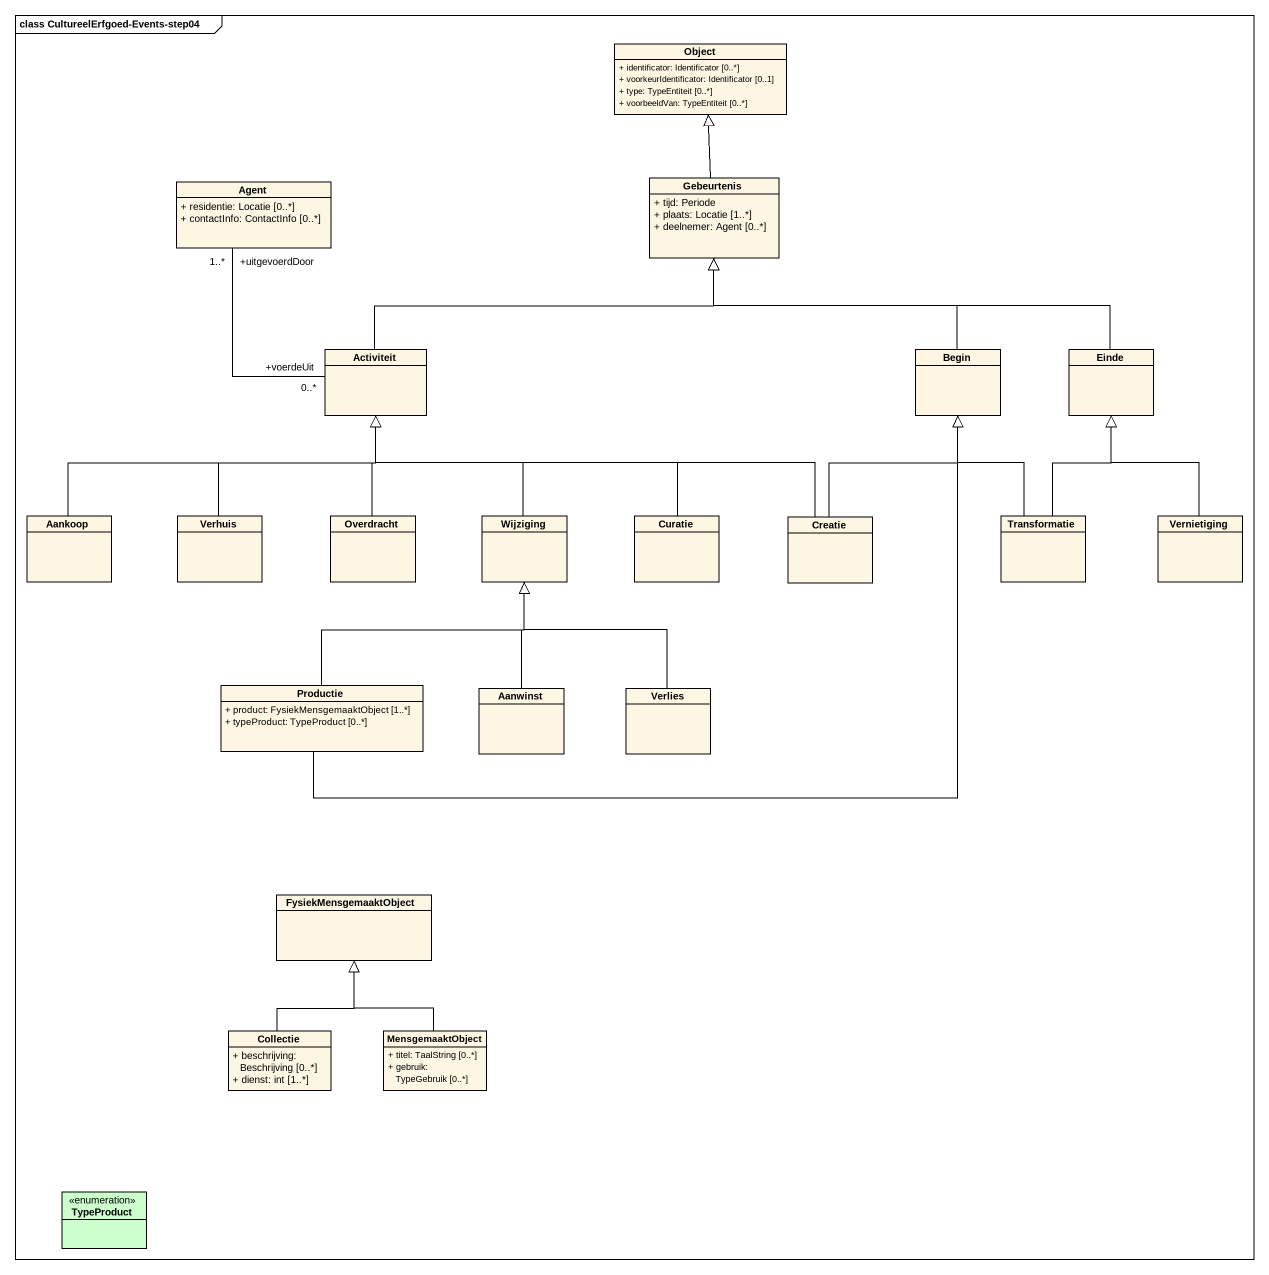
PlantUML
@startuml
mainframe class CultureelErfgoed-Events-step04
hide circle
hide empty members
skinparam classAttributeIconSize 0
class "Object" as Object_ {
  + identificator: Identificator [0..*]
  + voorkeurIdentificator: Identificator [0..1]
  + type: TypeEntiteit [0..*]
  + voorbeeldVan: TypeEntiteit [0..*]
}
class "Agent" as Agent_ {
  + residentie: Locatie [0..*]
  + contactInfo: ContactInfo [0..*]
}
class Gebeurtenis {
  + tijd: Periode
  + plaats: Locatie [1..*]
  + deelnemer: Agent [0..*]
}
class Activiteit
class Begin
class Einde
class Aankoop
class Verhuis
class Overdracht
class Wijziging
class Curatie
class Creatie
class Transformatie
class Vernietiging
class Productie {
  + product: FysiekMensgemaaktObject [1..*]
  + typeProduct: TypeProduct [0..*]
}
class Aanwinst
class Verlies
class FysiekMensgemaaktObject
class Collectie {
  + beschrijving: Beschrijving [0..*]
  + dienst: int [1..*]
}
class MensgemaaktObject {
  + titel: TaalString [0..*]
  + gebruik: TypeGebruik [0..*]
}
enum TypeProduct #CCFFCC
Gebeurtenis -up-|> Object_
Activiteit "+voerdeUit\n0..*" -up- "+uitgevoerdDoor\n1..*" Agent_
Activiteit -right-|> Gebeurtenis
Begin -up-|> Gebeurtenis
Einde -left-|> Gebeurtenis
Aankoop -right-|> Activiteit
Verhuis -up-|> Activiteit
Overdracht -up-|> Activiteit
Wijziging -up-|> Activiteit
Curatie -left-|> Activiteit
Creatie -left-|> Activiteit
Creatie -up-|> Begin
Transformatie -up-|> Begin
Transformatie -up-|> Einde
Vernietiging -up-|> Einde
Productie -right-|> Begin
Productie -up-|> Wijziging
Aanwinst -up-|> Wijziging
Verlies -up-|> Wijziging
Collectie -up-|> FysiekMensgemaaktObject
MensgemaaktObject -up-|> FysiekMensgemaaktObject
@enduml
